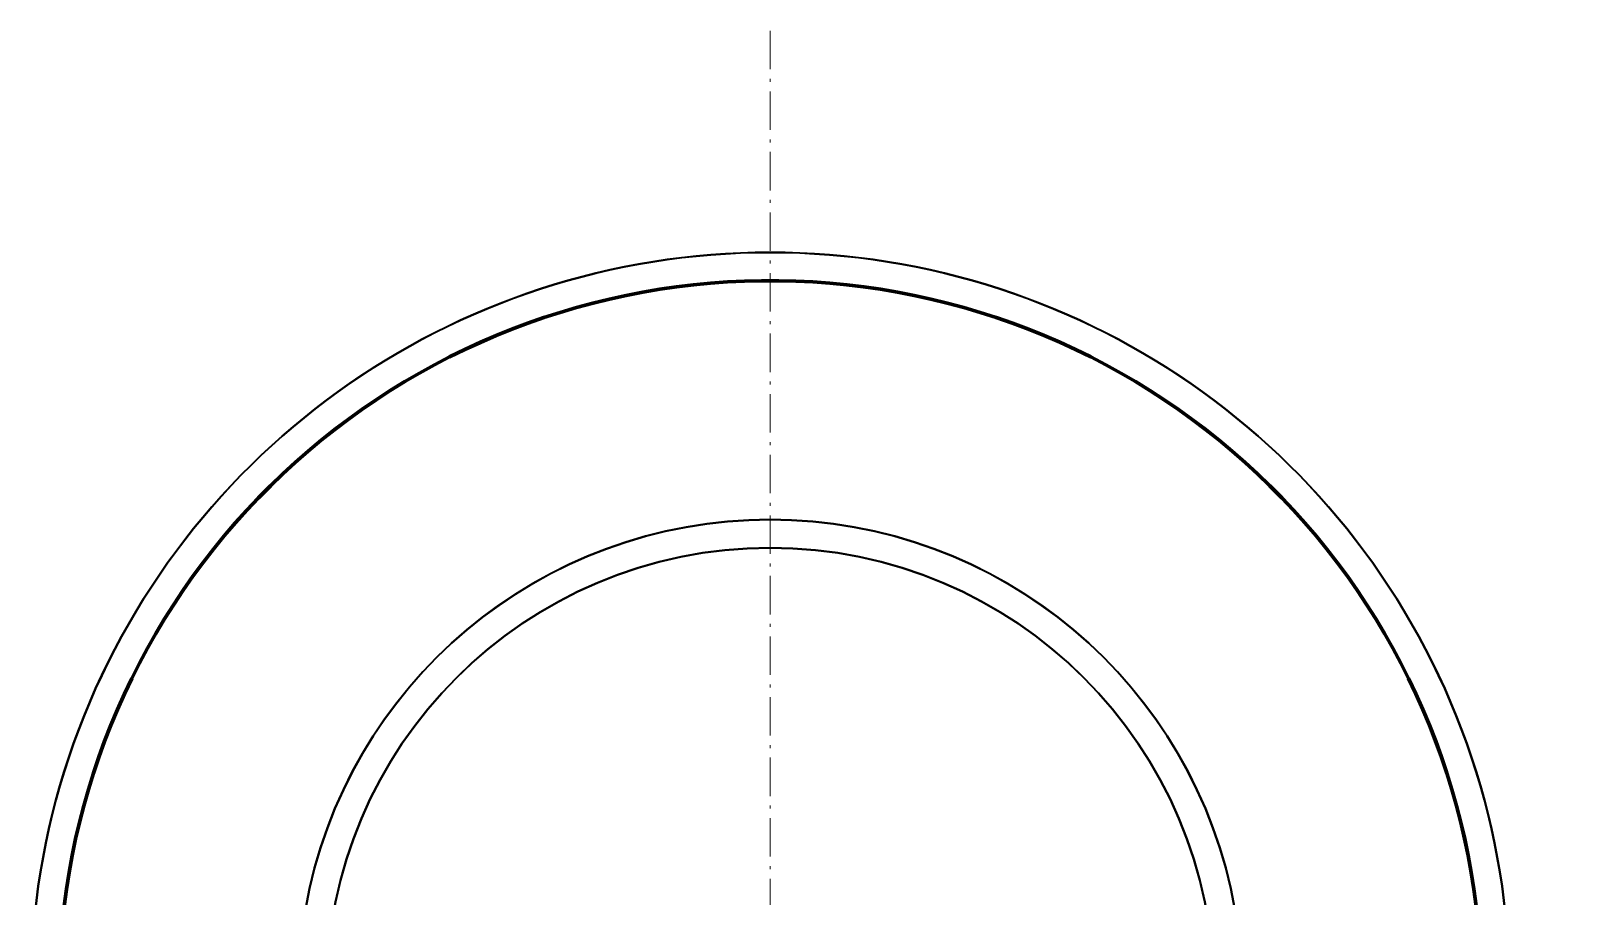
# Model space of a CAD drawing. Header units: millimetres. Extents: x 12184 to 41592, y 8990 to 29785.
# Drawn here: x 23162.8 to 23214.9, y 16890.9 to 16920.2 of the extents above; entities that cross this region are included whole.
import ezdxf

# ---------------------------------------------------------------- set-up
doc = ezdxf.new("R2010")
doc.units = ezdxf.units.MM
doc.linetypes.add('DASHDOT', pattern=[18.5, 12, -3, 0.5, -3])

# ---------------------------------------------------------------- blocks, each defined once
blk = doc.blocks.new('A$C55E021B5')
at = {"color": 7, "linetype": 'DASHDOT', "lineweight": 13, "ltscale": 0.108333}
blk.add_line((306.848, 683.613), (306.848, 618.613), dxfattribs=at)
at = {"color": 7, "lineweight": 140, "ltscale": 0.000960562}
blk.add_line((303.687, 674.946), (304.259, 675.015), dxfattribs=at)
at = {"color": 7, "lineweight": 140, "ltscale": 0.000961133}
blk.add_line((304.259, 675.015), (304.833, 675.071), dxfattribs=at)
at = {"color": 7, "lineweight": 140, "ltscale": 0.000960736}
blk.add_line((304.833, 675.071), (305.408, 675.112), dxfattribs=at)
at = {"color": 7, "lineweight": 140, "ltscale": 0.000960887}
for p, q in [((305.408, 675.112), (305.984, 675.14)), ((307.713, 675.14), (308.289, 675.112))]:
    blk.add_line(p, q, dxfattribs=at)
at = {"color": 7, "lineweight": 140, "ltscale": 0.000961585}
blk.add_line((305.984, 675.14), (306.561, 675.154), dxfattribs=at)
at = {"color": 7, "lineweight": 140, "ltscale": 0.000960541}
blk.add_line((306.561, 675.154), (307.137, 675.154), dxfattribs=at)
at = {"color": 7, "lineweight": 140, "ltscale": 0.000960823}
blk.add_line((307.137, 675.154), (307.713, 675.14), dxfattribs=at)
at = {"color": 7, "lineweight": 140, "ltscale": 0.000961497}
blk.add_line((308.289, 675.112), (308.864, 675.071), dxfattribs=at)
at = {"color": 7, "lineweight": 140, "ltscale": 0.000960374}
blk.add_line((308.864, 675.071), (309.438, 675.015), dxfattribs=at)
at = {"color": 7, "lineweight": 140, "ltscale": 0.000961319}
for p, q in [((309.438, 675.015), (310.011, 674.946)), ((297.052, 673.069), (297.582, 673.297))]:
    blk.add_line(p, q, dxfattribs=at)
at = {"color": 7, "lineweight": 140, "ltscale": 0.000961387}
blk.add_line((300.858, 674.397), (301.418, 674.534), dxfattribs=at)
at = {"color": 7, "lineweight": 140, "ltscale": 0.000960677}
for p, q in [((301.418, 674.534), (301.982, 674.657)), ((311.716, 674.657), (312.279, 674.534))]:
    blk.add_line(p, q, dxfattribs=at)
at = {"color": 7, "lineweight": 140, "ltscale": 0.000960606}
blk.add_line((301.982, 674.657), (302.547, 674.767), dxfattribs=at)
at = {"color": 7, "lineweight": 140, "ltscale": 0.000961148}
blk.add_line((302.547, 674.767), (303.116, 674.864), dxfattribs=at)
at = {"color": 7, "lineweight": 140, "ltscale": 0.0009613}
for p, q in [((303.116, 674.864), (303.687, 674.946)), ((294.005, 671.437), (294.496, 671.739))]:
    blk.add_line(p, q, dxfattribs=at)
at = {"color": 7, "lineweight": 140, "ltscale": 0.0009606}
blk.add_line((310.011, 674.946), (310.581, 674.864), dxfattribs=at)
at = {"color": 7, "lineweight": 140, "ltscale": 0.000961084}
blk.add_line((310.581, 674.864), (311.15, 674.767), dxfattribs=at)
at = {"color": 7, "lineweight": 140, "ltscale": 0.000961355}
blk.add_line((311.15, 674.767), (311.716, 674.657), dxfattribs=at)
at = {"color": 7, "lineweight": 140, "ltscale": 0.000960646}
blk.add_line((312.279, 674.534), (312.839, 674.397), dxfattribs=at)
at = {"color": 7, "lineweight": 140, "ltscale": 0.000961}
for p, q in [((299.2, 673.906), (299.749, 674.083)), ((313.948, 674.083), (314.497, 673.906))]:
    blk.add_line(p, q, dxfattribs=at)
at = {"color": 7, "lineweight": 140, "ltscale": 0.00096052}
blk.add_line((299.749, 674.083), (300.302, 674.247), dxfattribs=at)
at = {"color": 7, "lineweight": 140, "ltscale": 0.000960892}
for p, q in [((300.302, 674.247), (300.858, 674.397)), ((312.839, 674.397), (313.395, 674.247))]:
    blk.add_line(p, q, dxfattribs=at)
at = {"color": 7, "lineweight": 140, "ltscale": 0.000961252}
blk.add_line((313.395, 674.247), (313.948, 674.083), dxfattribs=at)
at = {"color": 7, "lineweight": 140, "ltscale": 0.000960982}
for p, q in [((297.582, 673.297), (298.116, 673.513)), ((315.581, 673.513), (316.116, 673.297))]:
    blk.add_line(p, q, dxfattribs=at)
at = {"color": 7, "lineweight": 140, "ltscale": 0.000961041}
for p, q in [((298.116, 673.513), (298.656, 673.716)), ((315.042, 673.716), (315.581, 673.513))]:
    blk.add_line(p, q, dxfattribs=at)
at = {"color": 7, "lineweight": 140, "ltscale": 0.000960803}
for p, q in [((298.656, 673.716), (299.2, 673.906)), ((314.497, 673.906), (315.042, 673.716))]:
    blk.add_line(p, q, dxfattribs=at)
at = {"color": 7, "lineweight": 140, "ltscale": 0.00096096}
for p, q in [((296.528, 672.828), (297.052, 673.069)), ((316.645, 673.069), (317.169, 672.828))]:
    blk.add_line(p, q, dxfattribs=at)
at = {"color": 7, "lineweight": 140, "ltscale": 0.00096077}
blk.add_line((316.116, 673.297), (316.645, 673.069), dxfattribs=at)
at = {"color": 7, "lineweight": 140, "ltscale": 0.000960768}
blk.add_line((295.499, 672.308), (296.01, 672.574), dxfattribs=at)
at = {"color": 7, "lineweight": 140, "ltscale": 0.00096101}
blk.add_line((296.01, 672.574), (296.528, 672.828), dxfattribs=at)
at = {"color": 7, "lineweight": 140, "ltscale": 0.000960843}
blk.add_line((317.169, 672.828), (317.686, 672.574), dxfattribs=at)
at = {"color": 7, "lineweight": 140, "ltscale": 0.000961445}
blk.add_line((317.686, 672.574), (318.198, 672.308), dxfattribs=at)
at = {"color": 7, "lineweight": 140, "ltscale": 0.000960728}
blk.add_line((294.496, 671.739), (294.994, 672.03), dxfattribs=at)
at = {"color": 7, "lineweight": 140, "ltscale": 0.000960718}
for p, q in [((294.994, 672.03), (295.499, 672.308)), ((318.198, 672.308), (318.703, 672.03))]:
    blk.add_line(p, q, dxfattribs=at)
at = {"color": 7, "lineweight": 140, "ltscale": 0.00096092}
blk.add_line((318.703, 672.03), (319.201, 671.739), dxfattribs=at)
at = {"color": 7, "lineweight": 140, "ltscale": 0.00096117}
blk.add_line((293.521, 671.123), (294.005, 671.437), dxfattribs=at)
at = {"color": 7, "lineweight": 140, "ltscale": 0.000961101}
blk.add_line((319.201, 671.739), (319.692, 671.437), dxfattribs=at)
at = {"color": 7, "lineweight": 140, "ltscale": 0.00096053}
blk.add_line((319.692, 671.437), (320.176, 671.123), dxfattribs=at)
at = {"color": 7, "lineweight": 140, "ltscale": 0.000960651}
blk.add_line((292.577, 670.461), (293.045, 670.798), dxfattribs=at)
at = {"color": 7, "lineweight": 140, "ltscale": 0.000960943}
for p, q in [((293.045, 670.798), (293.521, 671.123)), ((320.176, 671.123), (320.652, 670.798))]:
    blk.add_line(p, q, dxfattribs=at)
at = {"color": 7, "lineweight": 140, "ltscale": 0.00096127}
blk.add_line((320.652, 670.798), (321.12, 670.461), dxfattribs=at)
at = {"color": 7, "lineweight": 140, "ltscale": 0.000961081}
blk.add_line((292.117, 670.114), (292.577, 670.461), dxfattribs=at)
at = {"color": 7, "lineweight": 140, "ltscale": 0.000960473}
blk.add_line((321.12, 670.461), (321.58, 670.114), dxfattribs=at)
at = {"color": 7, "lineweight": 140, "ltscale": 0.000960922}
for p, q in [((291.223, 669.385), (291.666, 669.755)), ((322.031, 669.755), (322.474, 669.385))]:
    blk.add_line(p, q, dxfattribs=at)
at = {"color": 7, "lineweight": 140, "ltscale": 0.000961077}
for p, q in [((291.666, 669.755), (292.117, 670.114)), ((321.58, 670.114), (322.031, 669.755))]:
    blk.add_line(p, q, dxfattribs=at)
at = {"color": 7, "lineweight": 140, "ltscale": 0.000960731}
blk.add_line((290.79, 669.005), (291.223, 669.385), dxfattribs=at)
at = {"color": 7, "lineweight": 140, "ltscale": 0.000961305}
blk.add_line((322.474, 669.385), (322.908, 669.005), dxfattribs=at)
at = {"color": 7, "lineweight": 140, "ltscale": 0.000960587}
blk.add_line((290.365, 668.615), (290.79, 669.005), dxfattribs=at)
at = {"color": 7, "lineweight": 140, "ltscale": 0.000960845}
blk.add_line((322.908, 669.005), (323.332, 668.615), dxfattribs=at)
at = {"color": 7, "lineweight": 140, "ltscale": 0.00096056}
blk.add_line((289.545, 667.805), (289.95, 668.215), dxfattribs=at)
at = {"color": 7, "lineweight": 140, "ltscale": 0.000961508}
blk.add_line((289.95, 668.215), (290.365, 668.615), dxfattribs=at)
at = {"color": 7, "lineweight": 140, "ltscale": 0.000961243}
blk.add_line((323.332, 668.615), (323.747, 668.215), dxfattribs=at)
at = {"color": 7, "lineweight": 140, "ltscale": 0.000960832}
blk.add_line((323.747, 668.215), (324.152, 667.805), dxfattribs=at)
at = {"color": 7, "lineweight": 140, "ltscale": 0.000961239}
blk.add_line((289.15, 667.385), (289.545, 667.805), dxfattribs=at)
at = {"color": 7, "lineweight": 140, "ltscale": 0.000960438}
blk.add_line((324.152, 667.805), (324.547, 667.385), dxfattribs=at)
at = {"color": 7, "lineweight": 140, "ltscale": 0.000960876}
blk.add_line((288.765, 666.956), (289.15, 667.385), dxfattribs=at)
at = {"color": 7, "lineweight": 140, "ltscale": 0.000961386}
blk.add_line((324.547, 667.385), (324.933, 666.956), dxfattribs=at)
at = {"color": 7, "lineweight": 140, "ltscale": 0.000961004}
blk.add_line((288.39, 666.518), (288.765, 666.956), dxfattribs=at)
at = {"color": 7, "lineweight": 13, "ltscale": 0.001246}
for p, q in [((303.506, 666.716), (302.779, 666.542)), ((310.191, 666.716), (309.456, 666.856)), ((301.352, 666.094), (300.656, 665.819))]:
    blk.add_line(p, q, dxfattribs=at)
at = {"color": 7, "lineweight": 13, "ltscale": 0.001247}
for p, q in [((304.242, 666.856), (303.506, 666.716)), ((304.982, 666.961), (304.242, 666.856)), ((305.727, 667.031), (304.982, 666.961)), ((306.474, 667.066), (305.727, 667.031)), ((307.222, 667.066), (306.474, 667.066)), ((307.97, 667.031), (307.222, 667.066)), ((308.715, 666.961), (307.97, 667.031)), ((309.456, 666.856), (308.715, 666.961)), ((310.918, 666.542), (310.191, 666.716)), ((302.06, 666.335), (301.352, 666.094)), ((311.637, 666.335), (310.918, 666.542)), ((312.345, 666.094), (311.637, 666.335)), ((300.656, 665.819), (299.973, 665.513)), ((313.042, 665.819), (312.345, 666.094)), ((313.724, 665.513), (313.042, 665.819)), ((299.306, 665.175), (298.655, 664.806)), ((299.973, 665.513), (299.306, 665.175)), ((314.392, 665.175), (313.724, 665.513)), ((315.042, 664.806), (314.392, 665.175)), ((298.655, 664.806), (298.022, 664.407)), ((315.675, 664.407), (315.042, 664.806)), ((298.022, 664.407), (297.408, 663.978)), ((316.288, 663.978), (315.675, 664.407)), ((296.816, 663.522), (296.245, 663.038)), ((297.408, 663.978), (296.816, 663.522)), ((316.881, 663.522), (316.288, 663.978)), ((317.452, 663.038), (316.881, 663.522)), ((296.245, 663.038), (295.698, 662.528)), ((317.999, 662.528), (317.452, 663.038)), ((318.522, 661.992), (317.999, 662.528)), ((295.175, 661.992), (294.678, 661.434)), ((319.019, 661.434), (318.522, 661.992)), ((294.678, 661.434), (294.208, 660.852)), ((319.49, 660.852), (319.019, 661.434)), ((294.208, 660.852), (293.765, 660.248)), ((319.932, 660.248), (319.49, 660.852)), ((293.765, 660.248), (293.351, 659.625)), ((320.346, 659.625), (319.932, 660.248)), ((293.351, 659.625), (292.967, 658.983)), ((320.73, 658.983), (320.346, 659.625)), ((292.967, 658.983), (292.613, 658.324)), ((321.084, 658.324), (320.73, 658.983)), ((292.613, 658.324), (292.291, 657.649)), ((321.406, 657.649), (321.084, 658.324)), ((292.291, 657.649), (292.001, 656.959)), ((321.697, 656.959), (321.406, 657.649)), ((292.001, 656.959), (291.743, 656.257)), ((321.954, 656.257), (321.697, 656.959)), ((291.743, 656.257), (291.518, 655.543)), ((322.179, 655.543), (321.954, 656.257)), ((291.518, 655.543), (291.328, 654.82)), ((322.369, 654.82), (322.179, 655.543)), ((291.328, 654.82), (291.171, 654.088)), ((322.526, 654.088), (322.369, 654.82))]:
    blk.add_line(p, q, dxfattribs=at)
at = {"color": 7, "lineweight": 140, "ltscale": 0.000960508}
blk.add_line((324.933, 666.956), (325.307, 666.518), dxfattribs=at)
at = {"color": 7, "lineweight": 140, "ltscale": 0.000960987}
blk.add_line((288.026, 666.071), (288.39, 666.518), dxfattribs=at)
at = {"color": 7, "lineweight": 13, "ltscale": 0.001248}
for p, q in [((302.779, 666.542), (302.06, 666.335)), ((295.698, 662.528), (295.175, 661.992))]:
    blk.add_line(p, q, dxfattribs=at)
at = {"color": 7, "lineweight": 140, "ltscale": 0.000961469}
blk.add_line((325.307, 666.518), (325.672, 666.071), dxfattribs=at)
at = {"color": 7, "lineweight": 140, "ltscale": 0.000960881}
blk.add_line((287.33, 665.151), (287.672, 665.615), dxfattribs=at)
at = {"color": 7, "lineweight": 140, "ltscale": 0.000960822}
blk.add_line((287.672, 665.615), (288.026, 666.071), dxfattribs=at)
at = {"color": 7, "lineweight": 140, "ltscale": 0.000960354}
blk.add_line((325.672, 666.071), (326.025, 665.615), dxfattribs=at)
at = {"color": 7, "lineweight": 140, "ltscale": 0.000961334}
blk.add_line((326.025, 665.615), (326.367, 665.151), dxfattribs=at)
at = {"color": 7, "lineweight": 140, "ltscale": 0.000960725}
for p, q in [((286.999, 664.679), (287.33, 665.151)), ((326.367, 665.151), (326.698, 664.679))]:
    blk.add_line(p, q, dxfattribs=at)
at = {"color": 7, "lineweight": 140, "ltscale": 0.000961411}
blk.add_line((286.679, 664.199), (286.999, 664.679), dxfattribs=at)
at = {"color": 7, "lineweight": 140, "ltscale": 0.000960988}
blk.add_line((326.698, 664.679), (327.018, 664.199), dxfattribs=at)
at = {"color": 7, "lineweight": 140, "ltscale": 0.000960439}
blk.add_line((286.372, 663.712), (286.679, 664.199), dxfattribs=at)
at = {"color": 7, "lineweight": 140, "ltscale": 0.000960846}
blk.add_line((327.018, 664.199), (327.326, 663.712), dxfattribs=at)
at = {"color": 7, "lineweight": 140, "ltscale": 0.000961566}
blk.add_line((286.075, 663.217), (286.372, 663.712), dxfattribs=at)
at = {"color": 7, "lineweight": 140, "ltscale": 0.000961174}
blk.add_line((327.326, 663.712), (327.622, 663.217), dxfattribs=at)
at = {"color": 7, "lineweight": 140, "ltscale": 0.000960747}
for p, q in [((285.791, 662.716), (286.075, 663.217)), ((327.622, 663.217), (327.906, 662.716))]:
    blk.add_line(p, q, dxfattribs=at)
at = {"color": 7, "lineweight": 140, "ltscale": 0.000960833}
blk.add_line((285.519, 662.207), (285.791, 662.716), dxfattribs=at)
at = {"color": 7, "lineweight": 140, "ltscale": 0.000961193}
blk.add_line((327.906, 662.716), (328.178, 662.207), dxfattribs=at)
at = {"color": 7, "lineweight": 140, "ltscale": 0.000960819}
blk.add_line((285.259, 661.693), (285.519, 662.207), dxfattribs=at)
at = {"color": 7, "lineweight": 140, "ltscale": 0.00096116}
blk.add_line((328.178, 662.207), (328.438, 661.692), dxfattribs=at)
at = {"color": 7, "lineweight": 140, "ltscale": 0.000961342}
blk.add_line((285.011, 661.172), (285.259, 661.693), dxfattribs=at)
at = {"color": 7, "lineweight": 140, "ltscale": 0.00096067}
blk.add_line((328.438, 661.692), (328.686, 661.172), dxfattribs=at)
at = {"color": 7, "lineweight": 140, "ltscale": 0.000960719}
for p, q in [((284.777, 660.645), (285.011, 661.172)), ((328.686, 661.172), (328.92, 660.645))]:
    blk.add_line(p, q, dxfattribs=at)
at = {"color": 7, "lineweight": 140, "ltscale": 0.000960658}
blk.add_line((284.554, 660.113), (284.777, 660.645), dxfattribs=at)
at = {"color": 7, "lineweight": 140, "ltscale": 0.000961304}
blk.add_line((328.92, 660.645), (329.143, 660.113), dxfattribs=at)
at = {"color": 7, "lineweight": 140, "ltscale": 0.000961437}
blk.add_line((284.345, 659.576), (284.554, 660.113), dxfattribs=at)
at = {"color": 7, "lineweight": 140, "ltscale": 0.000960804}
blk.add_line((329.143, 660.113), (329.352, 659.576), dxfattribs=at)
at = {"color": 7, "lineweight": 140, "ltscale": 0.000960788}
blk.add_line((284.148, 659.034), (284.345, 659.576), dxfattribs=at)
at = {"color": 7, "lineweight": 140, "ltscale": 0.000961048}
for p, q in [((329.352, 659.576), (329.549, 659.034)), ((283.364, 656.262), (283.494, 656.823))]:
    blk.add_line(p, q, dxfattribs=at)
at = {"color": 7, "lineweight": 140, "ltscale": 0.000960952}
blk.add_line((283.965, 658.487), (284.148, 659.034), dxfattribs=at)
at = {"color": 7, "lineweight": 140, "ltscale": 0.000960709}
blk.add_line((329.549, 659.034), (329.732, 658.487), dxfattribs=at)
at = {"color": 7, "lineweight": 140, "ltscale": 0.00096106}
for p, q in [((283.795, 657.936), (283.965, 658.487)), ((329.732, 658.487), (329.902, 657.936))]:
    blk.add_line(p, q, dxfattribs=at)
at = {"color": 7, "lineweight": 140, "ltscale": 0.000960632}
blk.add_line((283.638, 657.382), (283.795, 657.936), dxfattribs=at)
at = {"color": 7, "lineweight": 140, "ltscale": 0.000960999}
blk.add_line((329.902, 657.936), (330.059, 657.382), dxfattribs=at)
at = {"color": 7, "lineweight": 140, "ltscale": 0.000960931}
blk.add_line((283.494, 656.823), (283.638, 657.382), dxfattribs=at)
at = {"color": 7, "lineweight": 140, "ltscale": 0.000960751}
blk.add_line((330.059, 657.382), (330.203, 656.823), dxfattribs=at)
at = {"color": 7, "lineweight": 140, "ltscale": 0.000960875}
blk.add_line((330.203, 656.823), (330.333, 656.262), dxfattribs=at)
at = {"color": 7, "lineweight": 140, "ltscale": 0.000960985}
for p, q in [((283.247, 655.697), (283.364, 656.262)), ((330.333, 656.262), (330.45, 655.697))]:
    blk.add_line(p, q, dxfattribs=at)
at = {"color": 7, "lineweight": 140, "ltscale": 0.000961118}
blk.add_line((283.144, 655.13), (283.247, 655.697), dxfattribs=at)
at = {"color": 7, "lineweight": 140, "ltscale": 0.000961254}
blk.add_line((330.45, 655.697), (330.553, 655.13), dxfattribs=at)
at = {"color": 7, "lineweight": 140, "ltscale": 0.000960805}
blk.add_line((283.054, 654.56), (283.144, 655.13), dxfattribs=at)
at = {"color": 7, "lineweight": 140, "ltscale": 0.000960686}
blk.add_line((330.553, 655.13), (330.643, 654.56), dxfattribs=at)
at = {"color": 7, "lineweight": 140, "ltscale": 0.000960812}
blk.add_line((282.979, 653.989), (283.054, 654.56), dxfattribs=at)
at = {"color": 7, "lineweight": 140, "ltscale": 0.000960913}
blk.add_line((330.643, 654.56), (330.719, 653.989), dxfattribs=at)
at = {"color": 7, "lineweight": 35}
blk.add_circle((306.848, 651.113), 15, dxfattribs=at)
for radius, start, end in [(25, 306.8699, 233.1301), (24.043, 0, 232.2823), (15.957, 289.9475, 250.0525)]:
    blk.add_arc((306.848, 651.113), radius, start, end, dxfattribs=at)
blk = doc.blocks.new('1')
at = {"color": 7, "linetype": 'DASHDOT', "lineweight": 13, "ltscale": 0.108333}
blk.add_line((23187.799, 16920.216), (23187.799, 16855.216), dxfattribs=at)
at = {"color": 7, "lineweight": 140, "ltscale": 0.000961084}
blk.add_line((23184.066, 16911.467), (23183.498, 16911.371), dxfattribs=at)
at = {"color": 7, "lineweight": 140, "ltscale": 0.0009606}
blk.add_line((23184.637, 16911.55), (23184.066, 16911.467), dxfattribs=at)
at = {"color": 7, "lineweight": 140, "ltscale": 0.000961319}
for p, q in [((23185.209, 16911.619), (23184.637, 16911.55)), ((23197.596, 16909.673), (23197.066, 16909.901))]:
    blk.add_line(p, q, dxfattribs=at)
at = {"color": 7, "lineweight": 140, "ltscale": 0.000960374}
blk.add_line((23185.783, 16911.674), (23185.209, 16911.619), dxfattribs=at)
at = {"color": 7, "lineweight": 140, "ltscale": 0.000961497}
blk.add_line((23186.358, 16911.716), (23185.783, 16911.674), dxfattribs=at)
at = {"color": 7, "lineweight": 140, "ltscale": 0.000960887}
for p, q in [((23186.934, 16911.743), (23186.358, 16911.716)), ((23189.24, 16911.716), (23188.664, 16911.743))]:
    blk.add_line(p, q, dxfattribs=at)
at = {"color": 7, "lineweight": 140, "ltscale": 0.000960823}
blk.add_line((23187.511, 16911.757), (23186.934, 16911.743), dxfattribs=at)
at = {"color": 7, "lineweight": 140, "ltscale": 0.000960541}
blk.add_line((23188.087, 16911.757), (23187.511, 16911.757), dxfattribs=at)
at = {"color": 7, "lineweight": 140, "ltscale": 0.000961585}
blk.add_line((23188.664, 16911.743), (23188.087, 16911.757), dxfattribs=at)
at = {"color": 7, "lineweight": 140, "ltscale": 0.000960736}
blk.add_line((23189.814, 16911.674), (23189.24, 16911.716), dxfattribs=at)
at = {"color": 7, "lineweight": 140, "ltscale": 0.000961133}
blk.add_line((23190.388, 16911.619), (23189.814, 16911.674), dxfattribs=at)
at = {"color": 7, "lineweight": 140, "ltscale": 0.000960562}
blk.add_line((23190.961, 16911.55), (23190.388, 16911.619), dxfattribs=at)
at = {"color": 7, "lineweight": 140, "ltscale": 0.0009613}
for p, q in [((23191.532, 16911.468), (23190.961, 16911.55)), ((23200.642, 16908.041), (23200.151, 16908.343))]:
    blk.add_line(p, q, dxfattribs=at)
at = {"color": 7, "lineweight": 140, "ltscale": 0.000961148}
blk.add_line((23192.1, 16911.371), (23191.532, 16911.468), dxfattribs=at)
at = {"color": 7, "lineweight": 140, "ltscale": 0.000960892}
for p, q in [((23181.809, 16911.001), (23181.252, 16910.85)), ((23194.346, 16910.85), (23193.789, 16911.001))]:
    blk.add_line(p, q, dxfattribs=at)
at = {"color": 7, "lineweight": 140, "ltscale": 0.000960646}
blk.add_line((23182.368, 16911.138), (23181.809, 16911.001), dxfattribs=at)
at = {"color": 7, "lineweight": 140, "ltscale": 0.000960677}
for p, q in [((23182.932, 16911.261), (23182.368, 16911.138)), ((23193.229, 16911.138), (23192.666, 16911.261))]:
    blk.add_line(p, q, dxfattribs=at)
at = {"color": 7, "lineweight": 140, "ltscale": 0.000961355}
blk.add_line((23183.498, 16911.371), (23182.932, 16911.261), dxfattribs=at)
at = {"color": 7, "lineweight": 140, "ltscale": 0.000960606}
blk.add_line((23192.666, 16911.261), (23192.1, 16911.371), dxfattribs=at)
at = {"color": 7, "lineweight": 140, "ltscale": 0.000961387}
blk.add_line((23193.789, 16911.001), (23193.229, 16911.138), dxfattribs=at)
at = {"color": 7, "lineweight": 140, "ltscale": 0.000960803}
for p, q in [((23180.15, 16910.51), (23179.606, 16910.32)), ((23195.992, 16910.32), (23195.447, 16910.51))]:
    blk.add_line(p, q, dxfattribs=at)
at = {"color": 7, "lineweight": 140, "ltscale": 0.000961}
for p, q in [((23180.699, 16910.687), (23180.15, 16910.51)), ((23195.447, 16910.51), (23194.898, 16910.687))]:
    blk.add_line(p, q, dxfattribs=at)
at = {"color": 7, "lineweight": 140, "ltscale": 0.000961252}
blk.add_line((23181.252, 16910.85), (23180.699, 16910.687), dxfattribs=at)
at = {"color": 7, "lineweight": 140, "ltscale": 0.00096052}
blk.add_line((23194.898, 16910.687), (23194.346, 16910.85), dxfattribs=at)
at = {"color": 7, "lineweight": 140, "ltscale": 0.00096077}
blk.add_line((23178.532, 16909.901), (23178.002, 16909.672), dxfattribs=at)
at = {"color": 7, "lineweight": 140, "ltscale": 0.000960982}
for p, q in [((23179.066, 16910.117), (23178.532, 16909.901)), ((23197.066, 16909.901), (23196.531, 16910.117))]:
    blk.add_line(p, q, dxfattribs=at)
at = {"color": 7, "lineweight": 140, "ltscale": 0.000961041}
for p, q in [((23179.606, 16910.32), (23179.066, 16910.117)), ((23196.531, 16910.117), (23195.992, 16910.32))]:
    blk.add_line(p, q, dxfattribs=at)
at = {"color": 7, "lineweight": 140, "ltscale": 0.000960843}
blk.add_line((23177.479, 16909.431), (23176.961, 16909.178), dxfattribs=at)
at = {"color": 7, "lineweight": 140, "ltscale": 0.00096096}
for p, q in [((23178.002, 16909.672), (23177.479, 16909.431)), ((23198.119, 16909.431), (23197.596, 16909.673))]:
    blk.add_line(p, q, dxfattribs=at)
at = {"color": 7, "lineweight": 140, "ltscale": 0.00096101}
blk.add_line((23198.637, 16909.178), (23198.119, 16909.431), dxfattribs=at)
at = {"color": 7, "lineweight": 140, "ltscale": 0.000960718}
for p, q in [((23176.449, 16908.911), (23175.944, 16908.633)), ((23199.653, 16908.633), (23199.148, 16908.911))]:
    blk.add_line(p, q, dxfattribs=at)
at = {"color": 7, "lineweight": 140, "ltscale": 0.000961445}
blk.add_line((23176.961, 16909.178), (23176.449, 16908.911), dxfattribs=at)
at = {"color": 7, "lineweight": 140, "ltscale": 0.000960768}
blk.add_line((23199.148, 16908.911), (23198.637, 16909.178), dxfattribs=at)
at = {"color": 7, "lineweight": 140, "ltscale": 0.000961101}
blk.add_line((23175.446, 16908.343), (23174.955, 16908.041), dxfattribs=at)
at = {"color": 7, "lineweight": 140, "ltscale": 0.00096092}
blk.add_line((23175.944, 16908.633), (23175.446, 16908.343), dxfattribs=at)
at = {"color": 7, "lineweight": 140, "ltscale": 0.000960728}
blk.add_line((23200.151, 16908.343), (23199.653, 16908.633), dxfattribs=at)
at = {"color": 7, "lineweight": 140, "ltscale": 0.00096053}
blk.add_line((23174.955, 16908.041), (23174.472, 16907.727), dxfattribs=at)
at = {"color": 7, "lineweight": 140, "ltscale": 0.00096117}
blk.add_line((23201.126, 16907.727), (23200.642, 16908.041), dxfattribs=at)
at = {"color": 7, "lineweight": 140, "ltscale": 0.00096127}
blk.add_line((23173.996, 16907.402), (23173.527, 16907.065), dxfattribs=at)
at = {"color": 7, "lineweight": 140, "ltscale": 0.000960943}
for p, q in [((23174.472, 16907.727), (23173.996, 16907.402)), ((23201.602, 16907.402), (23201.126, 16907.727))]:
    blk.add_line(p, q, dxfattribs=at)
at = {"color": 7, "lineweight": 140, "ltscale": 0.000960651}
blk.add_line((23202.07, 16907.065), (23201.602, 16907.402), dxfattribs=at)
at = {"color": 7, "lineweight": 140, "ltscale": 0.000961077}
for p, q in [((23173.068, 16906.717), (23172.616, 16906.358)), ((23202.982, 16906.358), (23202.53, 16906.717))]:
    blk.add_line(p, q, dxfattribs=at)
at = {"color": 7, "lineweight": 140, "ltscale": 0.000960473}
blk.add_line((23173.527, 16907.065), (23173.068, 16906.717), dxfattribs=at)
at = {"color": 7, "lineweight": 140, "ltscale": 0.000961081}
blk.add_line((23202.53, 16906.717), (23202.07, 16907.065), dxfattribs=at)
at = {"color": 7, "lineweight": 140, "ltscale": 0.000960922}
for p, q in [((23172.616, 16906.358), (23172.174, 16905.989)), ((23203.424, 16905.989), (23202.982, 16906.358))]:
    blk.add_line(p, q, dxfattribs=at)
at = {"color": 7, "lineweight": 140, "ltscale": 0.000961305}
blk.add_line((23172.174, 16905.989), (23171.74, 16905.609), dxfattribs=at)
at = {"color": 7, "lineweight": 140, "ltscale": 0.000960731}
blk.add_line((23203.858, 16905.609), (23203.424, 16905.989), dxfattribs=at)
at = {"color": 7, "lineweight": 140, "ltscale": 0.000961243}
blk.add_line((23171.315, 16905.219), (23170.9, 16904.819), dxfattribs=at)
at = {"color": 7, "lineweight": 140, "ltscale": 0.000960845}
blk.add_line((23171.74, 16905.609), (23171.315, 16905.219), dxfattribs=at)
at = {"color": 7, "lineweight": 140, "ltscale": 0.000960587}
blk.add_line((23204.282, 16905.219), (23203.858, 16905.609), dxfattribs=at)
at = {"color": 7, "lineweight": 140, "ltscale": 0.000961508}
blk.add_line((23204.697, 16904.819), (23204.282, 16905.219), dxfattribs=at)
at = {"color": 7, "lineweight": 140, "ltscale": 0.000960832}
blk.add_line((23170.9, 16904.819), (23170.495, 16904.408), dxfattribs=at)
at = {"color": 7, "lineweight": 140, "ltscale": 0.00096056}
blk.add_line((23205.102, 16904.409), (23204.697, 16904.819), dxfattribs=at)
at = {"color": 7, "lineweight": 140, "ltscale": 0.000960438}
blk.add_line((23170.495, 16904.408), (23170.1, 16903.989), dxfattribs=at)
at = {"color": 7, "lineweight": 140, "ltscale": 0.000961239}
blk.add_line((23205.498, 16903.989), (23205.102, 16904.409), dxfattribs=at)
at = {"color": 7, "lineweight": 140, "ltscale": 0.000961386}
blk.add_line((23170.1, 16903.989), (23169.715, 16903.56), dxfattribs=at)
at = {"color": 7, "lineweight": 13, "ltscale": 0.001247}
for p, q in [((23185.933, 16903.564), (23186.677, 16903.634)), ((23186.677, 16903.634), (23187.425, 16903.669)), ((23187.425, 16903.669), (23188.173, 16903.669)), ((23188.173, 16903.669), (23188.92, 16903.634)), ((23188.92, 16903.634), (23189.665, 16903.564)), ((23183.01, 16902.938), (23183.729, 16903.146)), ((23183.729, 16903.146), (23184.457, 16903.32)), ((23185.192, 16903.459), (23185.933, 16903.564)), ((23189.665, 16903.564), (23190.406, 16903.459)), ((23190.406, 16903.459), (23191.141, 16903.32)), ((23181.606, 16902.423), (23182.302, 16902.697)), ((23182.302, 16902.697), (23183.01, 16902.938)), ((23192.588, 16902.938), (23193.296, 16902.697)), ((23180.256, 16901.779), (23180.923, 16902.117)), ((23180.923, 16902.117), (23181.606, 16902.423)), ((23193.992, 16902.423), (23194.674, 16902.117)), ((23194.674, 16902.117), (23195.341, 16901.779)), ((23179.605, 16901.41), (23180.256, 16901.779)), ((23195.341, 16901.779), (23195.992, 16901.41)), ((23178.359, 16900.582), (23178.972, 16901.01)), ((23178.972, 16901.01), (23179.605, 16901.41)), ((23195.992, 16901.41), (23196.626, 16901.01)), ((23196.626, 16901.01), (23197.239, 16900.582)), ((23177.766, 16900.126), (23178.359, 16900.582)), ((23197.239, 16900.582), (23197.831, 16900.126)), ((23177.196, 16899.642), (23177.766, 16900.126)), ((23197.831, 16900.126), (23198.402, 16899.642)), ((23176.648, 16899.131), (23177.196, 16899.642)), ((23198.402, 16899.642), (23198.949, 16899.131)), ((23176.125, 16898.596), (23176.648, 16899.131)), ((23175.628, 16898.037), (23176.125, 16898.596)), ((23199.472, 16898.596), (23199.969, 16898.037)), ((23175.158, 16897.455), (23175.628, 16898.037)), ((23199.969, 16898.037), (23200.44, 16897.455)), ((23174.715, 16896.852), (23175.158, 16897.455)), ((23200.44, 16897.455), (23200.882, 16896.852)), ((23174.301, 16896.229), (23174.715, 16896.852)), ((23200.882, 16896.852), (23201.296, 16896.229)), ((23173.917, 16895.587), (23174.301, 16896.229)), ((23201.296, 16896.229), (23201.68, 16895.587)), ((23173.564, 16894.928), (23173.917, 16895.587)), ((23201.68, 16895.587), (23202.034, 16894.928)), ((23173.241, 16894.252), (23173.564, 16894.928)), ((23202.034, 16894.928), (23202.356, 16894.252)), ((23172.951, 16893.563), (23173.241, 16894.252)), ((23202.356, 16894.252), (23202.646, 16893.563)), ((23172.693, 16892.86), (23172.951, 16893.563)), ((23202.646, 16893.563), (23202.904, 16892.86)), ((23172.469, 16892.147), (23172.693, 16892.86)), ((23202.904, 16892.86), (23203.129, 16892.147)), ((23172.278, 16891.423), (23172.469, 16892.147)), ((23203.129, 16892.147), (23203.32, 16891.423)), ((23172.121, 16890.692), (23172.278, 16891.423)), ((23203.32, 16891.423), (23203.476, 16890.692))]:
    blk.add_line(p, q, dxfattribs=at)
at = {"color": 7, "lineweight": 140, "ltscale": 0.000960876}
blk.add_line((23205.883, 16903.56), (23205.498, 16903.989), dxfattribs=at)
at = {"color": 7, "lineweight": 140, "ltscale": 0.000961469}
blk.add_line((23169.34, 16903.122), (23168.976, 16902.674), dxfattribs=at)
at = {"color": 7, "lineweight": 140, "ltscale": 0.000960508}
blk.add_line((23169.715, 16903.56), (23169.34, 16903.122), dxfattribs=at)
at = {"color": 7, "lineweight": 13, "ltscale": 0.001246}
for p, q in [((23184.457, 16903.32), (23185.192, 16903.459)), ((23191.141, 16903.32), (23191.868, 16903.146)), ((23193.296, 16902.697), (23193.992, 16902.423))]:
    blk.add_line(p, q, dxfattribs=at)
at = {"color": 7, "lineweight": 13, "ltscale": 0.001248}
for p, q in [((23191.868, 16903.146), (23192.588, 16902.938)), ((23198.949, 16899.131), (23199.472, 16898.596))]:
    blk.add_line(p, q, dxfattribs=at)
at = {"color": 7, "lineweight": 140, "ltscale": 0.000961004}
blk.add_line((23206.258, 16903.122), (23205.883, 16903.56), dxfattribs=at)
at = {"color": 7, "lineweight": 140, "ltscale": 0.000960987}
blk.add_line((23206.622, 16902.674), (23206.258, 16903.122), dxfattribs=at)
at = {"color": 7, "lineweight": 140, "ltscale": 0.000960354}
blk.add_line((23168.976, 16902.674), (23168.623, 16902.219), dxfattribs=at)
at = {"color": 7, "lineweight": 140, "ltscale": 0.000960822}
blk.add_line((23206.975, 16902.219), (23206.622, 16902.674), dxfattribs=at)
at = {"color": 7, "lineweight": 140, "ltscale": 0.000961334}
blk.add_line((23168.623, 16902.219), (23168.28, 16901.755), dxfattribs=at)
at = {"color": 7, "lineweight": 140, "ltscale": 0.000960881}
blk.add_line((23207.317, 16901.755), (23206.975, 16902.219), dxfattribs=at)
at = {"color": 7, "lineweight": 140, "ltscale": 0.000960725}
for p, q in [((23168.28, 16901.755), (23167.949, 16901.283)), ((23207.648, 16901.283), (23207.317, 16901.755))]:
    blk.add_line(p, q, dxfattribs=at)
at = {"color": 7, "lineweight": 140, "ltscale": 0.000960988}
blk.add_line((23167.949, 16901.283), (23167.63, 16900.803), dxfattribs=at)
at = {"color": 7, "lineweight": 140, "ltscale": 0.000961411}
blk.add_line((23207.968, 16900.803), (23207.648, 16901.283), dxfattribs=at)
at = {"color": 7, "lineweight": 140, "ltscale": 0.000960846}
blk.add_line((23167.63, 16900.803), (23167.322, 16900.315), dxfattribs=at)
at = {"color": 7, "lineweight": 140, "ltscale": 0.000960439}
blk.add_line((23208.276, 16900.315), (23207.968, 16900.803), dxfattribs=at)
at = {"color": 7, "lineweight": 140, "ltscale": 0.000961174}
blk.add_line((23167.322, 16900.315), (23167.026, 16899.821), dxfattribs=at)
at = {"color": 7, "lineweight": 140, "ltscale": 0.000961566}
blk.add_line((23208.572, 16899.821), (23208.276, 16900.315), dxfattribs=at)
at = {"color": 7, "lineweight": 140, "ltscale": 0.000960747}
for p, q in [((23167.026, 16899.821), (23166.741, 16899.319)), ((23208.857, 16899.319), (23208.572, 16899.821))]:
    blk.add_line(p, q, dxfattribs=at)
at = {"color": 7, "lineweight": 140, "ltscale": 0.000961193}
blk.add_line((23166.741, 16899.319), (23166.469, 16898.811), dxfattribs=at)
at = {"color": 7, "lineweight": 140, "ltscale": 0.000960833}
blk.add_line((23209.128, 16898.811), (23208.857, 16899.319), dxfattribs=at)
at = {"color": 7, "lineweight": 140, "ltscale": 0.00096116}
blk.add_line((23166.469, 16898.811), (23166.209, 16898.296), dxfattribs=at)
at = {"color": 7, "lineweight": 140, "ltscale": 0.000960819}
blk.add_line((23209.388, 16898.296), (23209.128, 16898.811), dxfattribs=at)
at = {"color": 7, "lineweight": 140, "ltscale": 0.00096067}
blk.add_line((23166.209, 16898.296), (23165.962, 16897.775), dxfattribs=at)
at = {"color": 7, "lineweight": 140, "ltscale": 0.000961342}
blk.add_line((23209.636, 16897.775), (23209.388, 16898.296), dxfattribs=at)
at = {"color": 7, "lineweight": 140, "ltscale": 0.000960719}
for p, q in [((23165.962, 16897.775), (23165.727, 16897.249)), ((23209.871, 16897.249), (23209.636, 16897.775))]:
    blk.add_line(p, q, dxfattribs=at)
at = {"color": 7, "lineweight": 140, "ltscale": 0.000961304}
blk.add_line((23165.727, 16897.249), (23165.504, 16896.717), dxfattribs=at)
at = {"color": 7, "lineweight": 140, "ltscale": 0.000960658}
blk.add_line((23210.093, 16896.717), (23209.871, 16897.249), dxfattribs=at)
at = {"color": 7, "lineweight": 140, "ltscale": 0.000960804}
blk.add_line((23165.504, 16896.717), (23165.295, 16896.18), dxfattribs=at)
at = {"color": 7, "lineweight": 140, "ltscale": 0.000961437}
blk.add_line((23210.303, 16896.18), (23210.093, 16896.717), dxfattribs=at)
at = {"color": 7, "lineweight": 140, "ltscale": 0.000961048}
for p, q in [((23165.295, 16896.18), (23165.098, 16895.638)), ((23211.284, 16892.865), (23211.153, 16893.427))]:
    blk.add_line(p, q, dxfattribs=at)
at = {"color": 7, "lineweight": 140, "ltscale": 0.000960788}
blk.add_line((23210.499, 16895.638), (23210.303, 16896.18), dxfattribs=at)
at = {"color": 7, "lineweight": 140, "ltscale": 0.000960709}
blk.add_line((23165.098, 16895.638), (23164.915, 16895.091), dxfattribs=at)
at = {"color": 7, "lineweight": 140, "ltscale": 0.000960952}
blk.add_line((23210.683, 16895.091), (23210.499, 16895.638), dxfattribs=at)
at = {"color": 7, "lineweight": 140, "ltscale": 0.00096106}
for p, q in [((23164.915, 16895.091), (23164.745, 16894.54)), ((23210.853, 16894.54), (23210.683, 16895.091))]:
    blk.add_line(p, q, dxfattribs=at)
at = {"color": 7, "lineweight": 140, "ltscale": 0.000960999}
blk.add_line((23164.745, 16894.54), (23164.588, 16893.985), dxfattribs=at)
at = {"color": 7, "lineweight": 140, "ltscale": 0.000960632}
blk.add_line((23211.01, 16893.986), (23210.853, 16894.54), dxfattribs=at)
at = {"color": 7, "lineweight": 140, "ltscale": 0.000960751}
blk.add_line((23164.588, 16893.985), (23164.444, 16893.427), dxfattribs=at)
at = {"color": 7, "lineweight": 140, "ltscale": 0.000960931}
blk.add_line((23211.153, 16893.427), (23211.01, 16893.986), dxfattribs=at)
at = {"color": 7, "lineweight": 140, "ltscale": 0.000960875}
blk.add_line((23164.444, 16893.427), (23164.314, 16892.865), dxfattribs=at)
at = {"color": 7, "lineweight": 140, "ltscale": 0.000960985}
for p, q in [((23164.314, 16892.865), (23164.198, 16892.301)), ((23211.4, 16892.301), (23211.284, 16892.865))]:
    blk.add_line(p, q, dxfattribs=at)
at = {"color": 7, "lineweight": 140, "ltscale": 0.000961254}
blk.add_line((23164.198, 16892.301), (23164.094, 16891.733), dxfattribs=at)
at = {"color": 7, "lineweight": 140, "ltscale": 0.000961118}
blk.add_line((23211.503, 16891.733), (23211.4, 16892.301), dxfattribs=at)
at = {"color": 7, "lineweight": 140, "ltscale": 0.000960686}
blk.add_line((23164.094, 16891.733), (23164.005, 16891.164), dxfattribs=at)
at = {"color": 7, "lineweight": 140, "ltscale": 0.000960805}
blk.add_line((23211.593, 16891.164), (23211.503, 16891.733), dxfattribs=at)
at = {"color": 7, "lineweight": 140, "ltscale": 0.000960913}
blk.add_line((23164.005, 16891.164), (23163.929, 16890.592), dxfattribs=at)
at = {"color": 7, "lineweight": 140, "ltscale": 0.000960812}
blk.add_line((23211.669, 16890.592), (23211.593, 16891.164), dxfattribs=at)
at = {"color": 7, "lineweight": 35}
blk.add_circle((23187.799, 16887.716), 15, dxfattribs=at)
for radius, start, end in [(25, 306.8699, 233.1301), (24.043, 307.7177, 180), (15.957, 289.9475, 250.0525)]:
    blk.add_arc((23187.799, 16887.716), radius, start, end, dxfattribs=at)
at = {"xscale": -1}
blk.add_blockref('A$C55E021B5', (23494.647, 16236.604), dxfattribs=at)

msp = doc.modelspace()

# ---------------------------------------------------------------- block references
msp.add_blockref('1', (0, 0))

doc.saveas('drawing.dxf')
